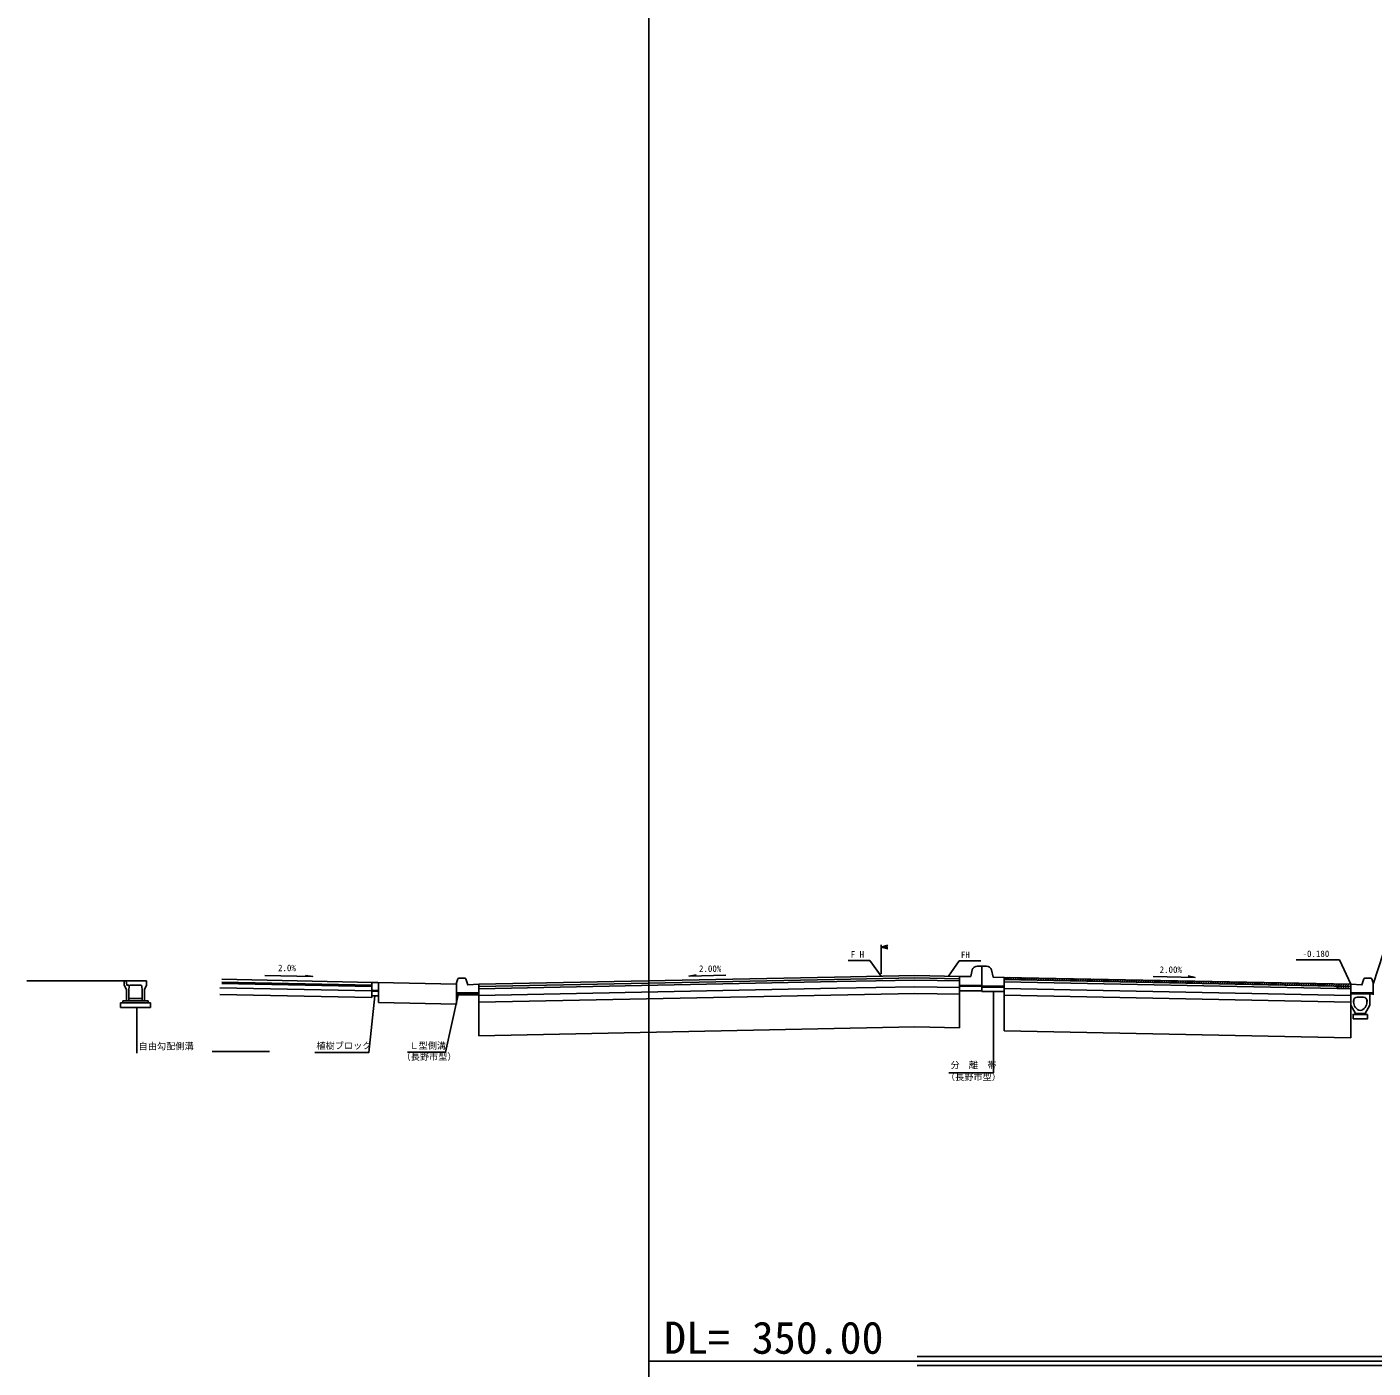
# Model space of a CAD drawing. Units: millimetres on the paper. Extents: x -84 to 7, y -133 to 191.
# Drawn here: x -83.77 to -68.71, y 26.52 to 41.52 of the extents above; entities that cross this region are included whole.
import ezdxf
from ezdxf.enums import TextEntityAlignment as Align

# ---------------------------------------------------------------- set-up
doc = ezdxf.new("R2010")
doc.units = ezdxf.units.MM
doc.header["$LTSCALE"] = 0.14
for name, color, linetype in [('0-1_D-BDG-3-DL-2', 7, 'Continuous'), ('0-2_D-TTL-FRAM_枠', 7, 'Continuous'), ('0-3_D-STR-2-文字', 7, 'Continuous'), ('0-5_D-BDG-2-DL-1', 7, 'Continuous'), ('0-9_D-BDG-1-現況', 7, 'Continuous')]:
    doc.layers.add(name, color=color, linetype=linetype)
doc.styles.add('ＭＳ ゴシック', font='')
doc.styles.get('ＭＳ ゴシック').set_extended_font_data('MS Gothic')

msp = doc.modelspace()

# ---------------------------------------------------------------- linework, layer by layer
at = {"layer": '0-1_D-BDG-3-DL-2'}
for p, q in [((-73.8141, 26.6501), (3.4526, 26.6501)), ((-73.8141, 26.5501), (3.4526, 26.5501))]:
    msp.add_line(p, q, dxfattribs=at)
at = {"layer": '0-2_D-TTL-FRAM_枠'}
msp.add_lwpolyline([(-76.8141, 67.8001), (3.4526, 67.8001), (3.4526, 11.6001), (-76.8141, 11.6001)], close=True, dxfattribs=at)
at = {"layer": '0-5_D-BDG-2-DL-1'}
msp.add_line((-76.8141, 26.6001), (3.4526, 26.6001), dxfattribs=at)
at = {"layer": '0-9_D-BDG-1-現況'}
for p, q in [((-74.2135, 30.9278), (-74.2135, 31.2531)), ((-74.2135, 31.2281), (-74.1385, 31.2281)), ((-74.5851, 31.0777), (-74.3428, 31.0777)), ((-74.2135, 30.9028), (-74.3428, 31.0777)), ((-73.4635, 30.9028), (-73.3418, 31.073)), ((-73.0995, 31.073), (-73.3418, 31.073)), ((-79.906, 30.8344), (-81.5885, 30.868)), ((-78.9635, 30.8303), (-78.9507, 30.8732)), ((-78.9411, 30.8803), (-78.8707, 30.8803)), ((-78.7135, 30.8128), (-74.737, 30.8924)), ((-78.7135, 30.7878), (-74.737, 30.8674)), ((-74.737, 30.8924), (-73.8385, 30.9103)), ((-74.737, 30.8674), (-73.8385, 30.8853)), ((-73.3385, 30.9003), (-73.8385, 30.9103)), ((-73.3385, 30.9003), (-73.8385, 30.9103)), ((-73.3385, 30.8753), (-73.8385, 30.8853)), ((-73.3385, 30.8753), (-73.8385, 30.8853)), ((-73.3385, 30.9003), (-73.3385, 30.8003)), ((-73.2135, 30.8978), (-73.3385, 30.9003)), ((-73.2135, 30.8978), (-73.1977, 30.973)), ((-73.0885, 31.0153), (-73.1385, 31.0153)), ((-73.0885, 31.0153), (-73.0885, 30.7803)), ((-73.0885, 31.0153), (-73.0385, 31.0153)), ((-73.0885, 31.0153), (-73.0885, 30.7803)), ((-68.9635, 30.8128), (-72.8385, 30.8903)), ((-72.8385, 30.8804), (-72.8288, 30.8901)), ((-72.8273, 30.8651), (-72.8028, 30.8896)), ((-72.8013, 30.8646), (-72.7768, 30.8891)), ((-72.7753, 30.8641), (-72.7508, 30.8886)), ((-72.7493, 30.8636), (-72.7248, 30.8881)), ((-72.7233, 30.863), (-72.6988, 30.8875)), ((-72.6973, 30.8625), (-72.6728, 30.887)), ((-72.6713, 30.862), (-72.6468, 30.8865)), ((-72.6453, 30.8615), (-72.6208, 30.886)), ((-72.6193, 30.861), (-72.5948, 30.8855)), ((-72.5933, 30.8604), (-72.5688, 30.8849)), ((-72.5673, 30.8599), (-72.5428, 30.8844)), ((-72.5413, 30.8594), (-72.5168, 30.8839)), ((-72.5153, 30.8589), (-72.4908, 30.8834)), ((-72.4893, 30.8584), (-72.4648, 30.8829)), ((-72.4633, 30.8578), (-72.4388, 30.8823)), ((-72.4374, 30.8573), (-72.4128, 30.8818)), ((-72.4114, 30.8568), (-72.3868, 30.8813)), ((-72.3854, 30.8563), (-72.3608, 30.8808)), ((-72.3594, 30.8558), (-72.3349, 30.8803)), ((-72.3334, 30.8552), (-72.3089, 30.8797)), ((-72.3074, 30.8547), (-72.2829, 30.8792)), ((-72.2814, 30.8542), (-72.2569, 30.8787)), ((-72.2554, 30.8537), (-72.2309, 30.8782)), ((-72.2294, 30.8532), (-72.2049, 30.8777)), ((-72.2034, 30.8526), (-72.1789, 30.8771)), ((-72.1774, 30.8521), (-72.1529, 30.8766)), ((-72.1514, 30.8516), (-72.1269, 30.8761)), ((-72.1254, 30.8511), (-72.1009, 30.8756)), ((-72.0994, 30.8506), (-72.0749, 30.8751)), ((-72.0734, 30.85), (-72.0489, 30.8746)), ((-72.0474, 30.8495), (-72.0229, 30.874)), ((-72.0214, 30.849), (-71.9969, 30.8735)), ((-71.9954, 30.8485), (-71.9709, 30.873)), ((-71.9694, 30.848), (-71.9449, 30.8725)), ((-71.9434, 30.8474), (-71.9189, 30.872)), ((-71.9174, 30.8469), (-71.8929, 30.8714)), ((-71.8914, 30.8464), (-71.8669, 30.8709)), ((-71.8654, 30.8459), (-71.8409, 30.8704)), ((-71.8394, 30.8454), (-71.8149, 30.8699)), ((-71.8134, 30.8448), (-71.7889, 30.8694)), ((-71.7874, 30.8443), (-71.7629, 30.8688)), ((-71.7614, 30.8438), (-71.7369, 30.8683)), ((-71.7354, 30.8433), (-71.7109, 30.8678)), ((-71.7094, 30.8428), (-71.6849, 30.8673)), ((-71.6835, 30.8422), (-71.6589, 30.8668)), ((-68.736, 30.8803), (-68.8063, 30.8803)), ((-68.7135, 30.8303), (-68.7264, 30.8732)), ((-83.7697, 30.8512), (-82.6804, 30.8512)), ((-82.6804, 30.8512), (-82.4304, 30.8512)), ((-82.6554, 30.6287), (-82.6554, 30.7537)), ((-82.6304, 30.8037), (-82.6271, 30.7945)), ((-82.6304, 30.7437), (-82.6279, 30.7937)), ((-82.6304, 30.6287), (-82.6304, 30.7437)), ((-82.6279, 30.7937), (-82.6179, 30.8037)), ((-82.6179, 30.8037), (-82.4929, 30.8037)), ((-82.4804, 30.7437), (-82.4804, 30.6287)), ((-82.4304, 30.8037), (-82.4554, 30.7537)), ((-82.4304, 30.8512), (-82.4304, 30.8037)), ((-79.9135, 30.7395), (-81.612, 30.7735)), ((-79.9135, 30.8045), (-81.5885, 30.838)), ((-79.9135, 30.7895), (-81.5885, 30.823)), ((-79.9135, 30.8344), (-79.9135, 30.6645)), ((-79.8385, 30.7444), (-79.9135, 30.7444)), ((-79.8385, 30.7344), (-79.9135, 30.7344)), ((-78.9635, 30.8155), (-79.8448, 30.8332)), ((-78.9635, 30.8303), (-78.9635, 30.6953)), ((-78.7135, 30.7628), (-74.712, 30.8429)), ((-78.7135, 30.8128), (-78.7135, 30.7153)), ((-78.7135, 30.6878), (-74.712, 30.7679)), ((-74.712, 30.8429), (-73.8385, 30.8603)), ((-74.712, 30.7679), (-73.8385, 30.7853)), ((-73.3385, 30.8503), (-73.8385, 30.8603)), ((-73.3385, 30.7753), (-73.8385, 30.7853)), ((-73.0885, 30.8003), (-73.3385, 30.8003)), ((-73.3385, 30.8003), (-73.3385, 30.7403)), ((-73.3385, 30.7903), (-73.0885, 30.7903)), ((-73.3385, 30.7403), (-73.3385, 30.3253)), ((-73.3385, 30.7403), (-73.0885, 30.7403)), ((-73.0885, 30.7903), (-72.8385, 30.7903)), ((-73.0885, 30.7903), (-73.0885, 30.7303)), ((-72.8385, 30.7803), (-73.0885, 30.7803)), ((-72.8385, 30.7303), (-73.0885, 30.7303)), ((-72.8385, 30.8653), (-72.8385, 30.2903)), ((-72.8385, 30.8653), (-72.8385, 30.7903)), ((-69.1135, 30.7658), (-72.8385, 30.8403)), ((-72.8385, 30.7903), (-72.8385, 30.7303)), ((-68.9635, 30.6878), (-72.8385, 30.7653)), ((-71.6575, 30.8417), (-71.6329, 30.8662)), ((-71.6315, 30.8412), (-71.6069, 30.8657)), ((-71.6055, 30.8407), (-71.581, 30.8652)), ((-71.5795, 30.8402), (-71.555, 30.8647)), ((-71.5535, 30.8396), (-71.529, 30.8642)), ((-71.5275, 30.8391), (-71.503, 30.8636)), ((-71.5015, 30.8386), (-71.477, 30.8631)), ((-71.4755, 30.8381), (-71.451, 30.8626)), ((-71.4495, 30.8376), (-71.425, 30.8621)), ((-71.4235, 30.837), (-71.399, 30.8616)), ((-71.3975, 30.8365), (-71.373, 30.861)), ((-71.3715, 30.836), (-71.347, 30.8605)), ((-71.3455, 30.8355), (-71.321, 30.86)), ((-71.3195, 30.835), (-71.295, 30.8595)), ((-71.2935, 30.8344), (-71.269, 30.859)), ((-71.2675, 30.8339), (-71.243, 30.8584)), ((-71.2415, 30.8334), (-71.217, 30.8579)), ((-71.2155, 30.8329), (-71.191, 30.8574)), ((-71.1895, 30.8324), (-71.165, 30.8569)), ((-71.1635, 30.8318), (-71.139, 30.8564)), ((-71.1375, 30.8313), (-71.113, 30.8558)), ((-71.1115, 30.8308), (-71.087, 30.8553)), ((-71.0855, 30.8303), (-71.061, 30.8548)), ((-71.0595, 30.8298), (-71.035, 30.8543)), ((-71.0335, 30.8292), (-71.009, 30.8538)), ((-71.0075, 30.8287), (-70.983, 30.8532)), ((-70.9815, 30.8282), (-70.957, 30.8527)), ((-70.9555, 30.8277), (-70.931, 30.8522)), ((-70.9296, 30.8272), (-70.905, 30.8517)), ((-70.9036, 30.8266), (-70.879, 30.8512)), ((-70.8776, 30.8261), (-70.853, 30.8506)), ((-70.8516, 30.8256), (-70.8271, 30.8501)), ((-70.8256, 30.8251), (-70.8011, 30.8496)), ((-70.7996, 30.8246), (-70.7751, 30.8491)), ((-70.7736, 30.824), (-70.7491, 30.8486)), ((-70.7476, 30.8235), (-70.7231, 30.848)), ((-70.7216, 30.823), (-70.6971, 30.8475)), ((-70.6956, 30.8225), (-70.6711, 30.847)), ((-70.6696, 30.822), (-70.6451, 30.8465)), ((-70.6436, 30.8214), (-70.6191, 30.846)), ((-70.6176, 30.8209), (-70.5931, 30.8454)), ((-70.5916, 30.8204), (-70.5671, 30.8449)), ((-70.5656, 30.8199), (-70.5411, 30.8444)), ((-70.5396, 30.8194), (-70.5151, 30.8439)), ((-70.5136, 30.8188), (-70.4891, 30.8434)), ((-70.4876, 30.8183), (-70.4631, 30.8428)), ((-70.4616, 30.8178), (-70.4371, 30.8423)), ((-70.4356, 30.8173), (-70.4111, 30.8418)), ((-70.4096, 30.8168), (-70.3851, 30.8413)), ((-70.3836, 30.8162), (-70.3591, 30.8408)), ((-70.3576, 30.8157), (-70.3331, 30.8402)), ((-70.3316, 30.8152), (-70.3071, 30.8397)), ((-70.3056, 30.8147), (-70.2811, 30.8392)), ((-70.2796, 30.8142), (-70.2551, 30.8387)), ((-70.2536, 30.8136), (-70.2291, 30.8382)), ((-70.2276, 30.8131), (-70.2031, 30.8376)), ((-70.2016, 30.8126), (-70.1771, 30.8371)), ((-70.1757, 30.8121), (-70.1511, 30.8366)), ((-70.1497, 30.8116), (-70.1251, 30.8361)), ((-70.1237, 30.811), (-70.0991, 30.8356)), ((-70.0977, 30.8105), (-70.0732, 30.835)), ((-70.0717, 30.81), (-70.0472, 30.8345)), ((-70.0457, 30.8095), (-70.0212, 30.834)), ((-70.0197, 30.809), (-69.9952, 30.8335)), ((-69.9937, 30.8084), (-69.9692, 30.833)), ((-69.9677, 30.8079), (-69.9432, 30.8324)), ((-69.9417, 30.8074), (-69.9172, 30.8319)), ((-69.9157, 30.8069), (-69.8912, 30.8314)), ((-69.8897, 30.8064), (-69.8652, 30.8309)), ((-69.8637, 30.8058), (-69.8392, 30.8304)), ((-69.8377, 30.8053), (-69.8132, 30.8298)), ((-69.8117, 30.8048), (-69.7872, 30.8293)), ((-69.7857, 30.8043), (-69.7612, 30.8288)), ((-69.7597, 30.8038), (-69.7352, 30.8283)), ((-69.7337, 30.8032), (-69.7092, 30.8278)), ((-69.7077, 30.8027), (-69.6832, 30.8272)), ((-69.6817, 30.8022), (-69.6572, 30.8267)), ((-69.6557, 30.8017), (-69.6312, 30.8262)), ((-69.6297, 30.8012), (-69.6052, 30.8257)), ((-69.6037, 30.8006), (-69.5792, 30.8252)), ((-69.5777, 30.8001), (-69.5532, 30.8246)), ((-69.5517, 30.7996), (-69.5272, 30.8241)), ((-69.5257, 30.7991), (-69.5012, 30.8236)), ((-69.4997, 30.7986), (-69.4752, 30.8231)), ((-69.4737, 30.798), (-69.4492, 30.8226)), ((-69.4477, 30.7975), (-69.4232, 30.822)), ((-69.4218, 30.797), (-69.3972, 30.8215)), ((-69.3958, 30.7965), (-69.3712, 30.821)), ((-69.3698, 30.796), (-69.3452, 30.8205)), ((-69.3438, 30.7954), (-69.3193, 30.82)), ((-69.3178, 30.7949), (-69.2933, 30.8194)), ((-69.2918, 30.7944), (-69.2673, 30.8189)), ((-69.2658, 30.7939), (-69.2413, 30.8184)), ((-69.2398, 30.7934), (-69.2153, 30.8179)), ((-69.2138, 30.7928), (-69.1893, 30.8174)), ((-69.1878, 30.7923), (-69.1633, 30.8168)), ((-69.1618, 30.7918), (-69.1373, 30.8163)), ((-69.1358, 30.7913), (-69.1113, 30.8158)), ((-69.1135, 30.787), (-69.0853, 30.8153)), ((-69.1135, 30.7908), (-69.1135, 30.7658)), ((-68.9635, 30.7628), (-69.1135, 30.7658)), ((-69.1083, 30.7657), (-69.0593, 30.8148)), ((-69.0823, 30.7652), (-69.0333, 30.8142)), ((-69.0563, 30.7647), (-69.0073, 30.8137)), ((-69.0303, 30.7642), (-68.9813, 30.8132)), ((-69.0043, 30.7637), (-68.9635, 30.8045)), ((-68.9783, 30.7631), (-68.9635, 30.7779)), ((-68.9635, 30.8128), (-68.9635, 30.6953)), ((-68.9635, 30.7628), (-68.9635, 30.8128)), ((-68.7135, 30.8303), (-68.7135, 30.6953)), ((-82.7229, 30.6037), (-82.3879, 30.6037)), ((-82.7229, 30.5537), (-82.7229, 30.6037)), ((-82.6979, 30.6287), (-82.4129, 30.6287)), ((-82.6979, 30.6037), (-82.6979, 30.6287)), ((-82.6554, 30.6287), (-82.6304, 30.6287)), ((-82.6304, 30.6537), (-82.4804, 30.6537)), ((-82.4129, 30.6287), (-82.4129, 30.6037)), ((-82.3879, 30.6037), (-82.3879, 30.5537)), ((-79.9135, 30.6645), (-81.6135, 30.6985)), ((-79.8385, 30.6844), (-79.9135, 30.6844)), ((-79.8385, 30.6844), (-79.8385, 30.608)), ((-78.9635, 30.5905), (-79.8385, 30.608)), ((-78.9635, 30.7153), (-78.7135, 30.7153)), ((-78.9635, 30.7153), (-78.7135, 30.7153)), ((-78.9635, 30.7053), (-78.7135, 30.7053)), ((-78.7135, 30.6953), (-78.9635, 30.6953)), ((-78.9635, 30.6953), (-78.9635, 30.5905)), ((-78.926, 30.6953), (-78.716, 30.6953)), ((-78.7135, 30.7153), (-78.7135, 30.6953)), ((-78.7135, 30.6128), (-73.8385, 30.7103)), ((-78.7135, 30.6953), (-78.7135, 30.2378)), ((-78.7135, 30.6928), (-78.7135, 30.5703)), ((-73.3385, 30.7003), (-73.8385, 30.7103)), ((-68.9635, 30.6128), (-72.8385, 30.6903)), ((-68.7135, 30.7153), (-68.9635, 30.7153)), ((-68.7135, 30.7153), (-68.9635, 30.7153)), ((-68.9635, 30.7028), (-68.9635, 30.5803)), ((-68.9635, 30.5803), (-68.9635, 30.2128)), ((-68.911, 30.4853), (-68.9635, 30.5803)), ((-68.751, 30.7053), (-68.961, 30.7053)), ((-68.931, 30.6278), (-68.931, 30.6147)), ((-68.931, 30.6278), (-68.921, 30.6278)), ((-68.821, 30.6678), (-68.891, 30.6678)), ((-68.801, 30.4853), (-68.7485, 30.5803)), ((-68.781, 30.6278), (-68.781, 30.6147)), ((-68.781, 30.6278), (-68.771, 30.6278)), ((-68.7485, 30.7053), (-68.7485, 30.5803)), ((-82.3879, 30.5537), (-82.7229, 30.5537)), ((-82.541, 30.0435), (-82.541, 30.5537)), ((-68.801, 30.4853), (-68.911, 30.4853)), ((-68.801, 30.4853), (-68.801, 30.4753)), ((-78.7135, 30.2378), (-73.8385, 30.3353)), ((-73.3385, 30.3253), (-73.8385, 30.3353)), ((-68.9635, 30.2128), (-72.8385, 30.2903)), ((-81.0554, 30.0604), (-81.6975, 30.0604))]:
    msp.add_line(p, q, dxfattribs=at)
for points in [[(-74.1385, 31.208), (-74.2135, 31.2281), (-74.1385, 31.2482)], [(-69.5724, 31.0856), (-69.0896, 31.0872), (-68.9635, 30.8128)], [(-68.2125, 31.1563), (-68.5999, 31.1563), (-68.7135, 30.8154)], [(-81.1088, 30.9114), (-80.5736, 30.898), (-80.6541, 30.9105)], [(-78.8612, 30.8735), (-78.8385, 30.8053), (-78.7135, 30.8128)], [(-75.9505, 30.913), (-76.3634, 30.9039), (-76.2824, 30.9174)], [(-72.8385, 30.8903), (-72.9635, 30.8928), (-72.9794, 30.973)], [(-68.9635, 30.7878), (-72.8385, 30.8653), (-72.8385, 30.8903)], [(-71.1741, 30.8988), (-70.7031, 30.8887), (-70.7818, 30.9073)], [(-68.8158, 30.8735), (-68.8385, 30.8053), (-68.9635, 30.8128)], [(-82.6554, 30.7537), (-82.6804, 30.8037), (-82.6804, 30.8512)], [(-82.6579, 30.8512), (-82.6529, 30.8037), (-82.6304, 30.8037)], [(-82.4929, 30.8037), (-82.4829, 30.7937), (-82.4804, 30.7437)], [(-82.4554, 30.7537), (-82.4554, 30.6287), (-82.4804, 30.6287)], [(-79.846, 30.8344), (-79.9135, 30.8344), (-79.9135, 30.6844)], [(-79.8385, 30.6645), (-79.8385, 30.8269), (-79.846, 30.8344)], [(-73.4578, 29.8222), (-72.959, 29.8222), (-72.959, 30.7219)], [(-80.5509, 30.0508), (-79.9439, 30.0508), (-79.8772, 30.6825)], [(-79.5147, 30.0542), (-79.0864, 30.0542), (-78.9462, 30.6953)], [(-78.7135, 30.6953), (-78.926, 30.6953), (-78.9635, 30.6953)], [(-68.7135, 30.7053), (-68.9635, 30.7053), (-68.7135, 30.7053)], [(-68.911, 30.4753), (-68.936, 30.4753), (-68.936, 30.4253)], [(-68.776, 30.4753), (-68.776, 30.4253), (-68.936, 30.4253)], [(-68.911, 30.4853), (-68.911, 30.4753), (-68.776, 30.4753)]]:
    msp.add_lwpolyline(points, dxfattribs=at)
for centre, radius, start, end in [((-78.9411, 30.8703), 0.01, 90, 163.3008), ((-78.8707, 30.8703), 0.01, 18.4349, 90), ((-73.1385, 30.9528), 0.0625, 90, 161.1934), ((-73.0385, 30.9528), 0.0625, 18.8066, 90), ((-68.8063, 30.8703), 0.01, 90, 161.5651), ((-68.736, 30.8703), 0.01, 16.6992, 90), ((-68.891, 30.6278), 0.04, 90, 180), ((-68.831, 30.6147), 0.1, 180, 255.52249), ((-68.881, 30.6147), 0.1, 284.47751, 360), ((-68.821, 30.6278), 0.04, 360, 90)]:
    msp.add_arc(centre, radius, start, end, dxfattribs=at)

# ---------------------------------------------------------------- texts
at = {"layer": '0-3_D-STR-2-文字', "style": 'ＭＳ ゴシック'}
msp.add_text('DL= 350.00', height=0.3608, dxfattribs=at).set_placement((-76.6431, 26.5733), align=Align.BOTTOM_LEFT)
at = {"layer": '0-9_D-BDG-1-現況', "style": 'ＭＳ ゴシック'}
for s, p in [('F H', (-74.5557, 31.0876)), ('FH', (-73.3235, 31.083)), ('-0.180', (-69.5017, 31.0955)), ('2.0%', (-80.9613, 30.9371)), ('2.00%', (-76.2524, 30.929)), ('2.00%', (-71.1003, 30.918)), ('自由勾配側溝', (-82.5204, 30.0618)), ('植樹ブロック', (-80.5319, 30.0673)), ('Ｌ型側溝', (-79.4915, 30.0679)), ('（長野市型）', (-79.5798, 29.9434)), ('分\u3000離\u3000帯', (-73.439, 29.8503)), ('（長野市型）', (-73.491, 29.7173))]:
    msp.add_text(s, height=0.07331, dxfattribs=at).set_placement(p, align=Align.BOTTOM_LEFT)

doc.saveas('drawing.dxf')
